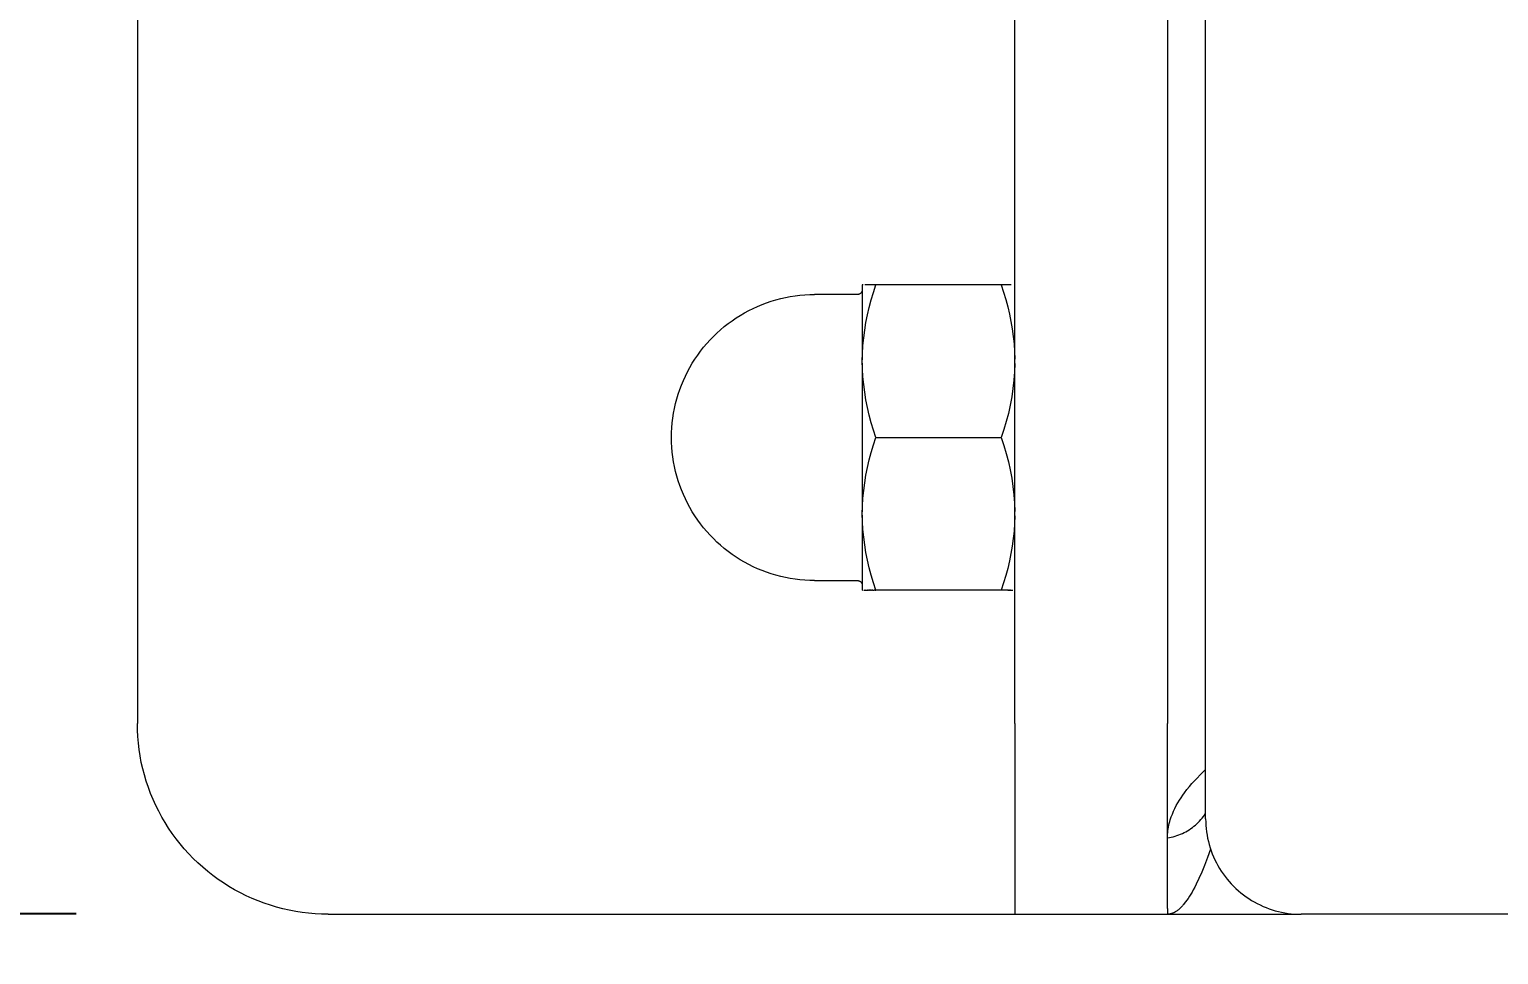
# Model space of a CAD drawing. Header units: inches. Extents: x -6 to 165, y -5 to 126.
# Drawn here: x 3.507 to 6.54, y 46.438 to 48.349 of the extents above; entities that cross this region are included whole.
import ezdxf

# ---------------------------------------------------------------- set-up
doc = ezdxf.new("R2010")
doc.units = ezdxf.units.IN
doc.header["$PDSIZE"] = -1
for name, color, linetype, lineweight in [('ZANO_O', 10, 'Continuous', 0), ('ZANO_R', 7, 'Continuous', 0), ('ZANO_W', 1, 'Continuous', 0)]:
    doc.layers.add(name, color=color, linetype=linetype, lineweight=lineweight)
doc.styles.get("Standard").update_dxf_attribs({"font": 'arial.ttf'})
doc.dimstyles.new('amerykanie', dxfattribs={"dimtxt": 50, "dimasz": 50, "dimexe": 0.5, "dimexo": 0.5, "dimgap": 1, "dimtad": 1, "dimdec": 0, "dimzin": 0, "dimlunit": 5, "dimtxsty": 'Standard', "dimcen": 0.09, "dimclrd": 1, "dimclre": 1, "dimclrt": 1, "dimazin": 0, "dimtfac": 1, "dimtdec": 0, "dimtmove": 0, "dimatfit": 3, "dimfxl": 1, "dimtzin": 0, "dimarcsym": 1})

# ---------------------------------------------------------------- blocks, each defined once
blk = doc.blocks.new('*D364')
at = {"layer": 'Defpoints', "color": 0}
for p in [(3.7301, 46.9156), (78.0851, 46.8954), (78.0851, 39.8869)]:
    blk.add_point(p, dxfattribs=at)
at = {"layer": 'ZANO_W', "color": 1, "lineweight": -2}
for p, q in [((3.7301, 46.4156), (3.7301, 39.3869)), ((78.0851, 46.3954), (78.0851, 39.3869)), ((4.7301, 39.8869), (77.0851, 39.8869))]:
    blk.add_line(p, q, dxfattribs=at)
at = {"layer": 'ZANO_W', "color": 1}
for points in [[(4.7301, 40.0535), (4.7301, 39.7202), (3.7301, 39.8869)], [(77.0851, 39.7202), (77.0851, 40.0535), (78.0851, 39.8869)]]:
    blk.add_solid(points, dxfattribs=at)
at = {"layer": 'ZANO_W', "color": 1, "insert": (40.9076, 41.2276), "char_height": 1.625, "attachment_point": 5}
blk.add_mtext('74 3/8', dxfattribs=at)
blk = doc.blocks.new('*D365')
at = {"layer": 'Defpoints', "color": 0}
for p in [(5.8568, 71.4596), (-2.0716, 46.5223), (4.1037, 46.5223)]:
    blk.add_point(p, dxfattribs=at)
at = {"layer": 'ZANO_W', "color": 1, "lineweight": -2}
for p, q in [((5.3568, 71.4596), (-2.5716, 71.4596)), ((-2.0716, 70.4596), (-2.0716, 47.5223)), ((3.6037, 46.5223), (-2.5716, 46.5223))]:
    blk.add_line(p, q, dxfattribs=at)
at = {"layer": 'ZANO_W', "color": 1}
for points in [[(-1.905, 70.4596), (-2.2383, 70.4596), (-2.0716, 71.4596)], [(-2.2383, 47.5223), (-1.905, 47.5223), (-2.0716, 46.5223)]]:
    blk.add_solid(points, dxfattribs=at)
at = {"layer": 'ZANO_W', "color": 1, "insert": (-3.4118, 58.9909), "char_height": 1.625, "attachment_point": 5, "rotation": 90}
blk.add_mtext('24 15/16', dxfattribs=at)
blk = doc.blocks.new('*D368')
at = {"layer": 'Defpoints', "color": 0}
for p in [(5.5417, 46.5217), (76.2741, 46.5217), (76.2741, 42.723)]:
    blk.add_point(p, dxfattribs=at)
at = {"layer": 'ZANO_O', "color": 1, "lineweight": -2}
for p, q in [((5.5417, 46.0217), (5.5417, 42.223)), ((76.2741, 46.0217), (76.2741, 42.223)), ((6.5417, 42.723), (75.2741, 42.723))]:
    blk.add_line(p, q, dxfattribs=at)
at = {"layer": 'ZANO_O', "color": 1}
for points in [[(6.5417, 42.8897), (6.5417, 42.5563), (5.5417, 42.723)], [(75.2741, 42.5563), (75.2741, 42.8897), (76.2741, 42.723)]]:
    blk.add_solid(points, dxfattribs=at)
at = {"layer": 'ZANO_O', "color": 1, "insert": (40.9079, 44.0638), "char_height": 1.625, "attachment_point": 5}
blk.add_mtext('70 3/4', dxfattribs=at)

msp = doc.modelspace()

# ---------------------------------------------------------------- linework, layer by layer
at = {"layer": 'ZANO_R'}
for p, q in [((5.54171, 46.91558), (5.54171, 64.24422)), ((5.85677, 64.24422), (5.85677, 46.91558)), ((5.93554, 46.71867), (5.93554, 64.0473)), ((3.73008, 63.85039), (3.73008, 46.91558)), ((5.21918, 47.802), (5.21884, 47.80192)), ((5.21951, 47.80209), (5.21918, 47.802)), ((5.21984, 47.80219), (5.21951, 47.80209)), ((5.22016, 47.8023), (5.21984, 47.80219)), ((5.22048, 47.80242), (5.22016, 47.8023)), ((5.2208, 47.80256), (5.22048, 47.80242)), ((5.22111, 47.8027), (5.2208, 47.80256)), ((5.22142, 47.80286), (5.22111, 47.8027)), ((5.22172, 47.80302), (5.22142, 47.80286)), ((5.22201, 47.8032), (5.22172, 47.80302)), ((5.2223, 47.80339), (5.22201, 47.8032)), ((5.22258, 47.80359), (5.2223, 47.80339)), ((5.22286, 47.80379), (5.22258, 47.80359)), ((5.22312, 47.80401), (5.22286, 47.80379)), ((5.22338, 47.80423), (5.22312, 47.80401)), ((5.22363, 47.80447), (5.22338, 47.80423)), ((5.22388, 47.80471), (5.22363, 47.80447)), ((5.22411, 47.80496), (5.22388, 47.80471)), ((5.22434, 47.80522), (5.22411, 47.80496)), ((5.22455, 47.80549), (5.22434, 47.80522)), ((5.22476, 47.80576), (5.22455, 47.80549)), ((5.22496, 47.80605), (5.22476, 47.80576)), ((5.22514, 47.80633), (5.22496, 47.80605)), ((5.22532, 47.80663), (5.22514, 47.80633)), ((5.22549, 47.80693), (5.22532, 47.80663)), ((5.22564, 47.80724), (5.22549, 47.80693)), ((5.22579, 47.80755), (5.22564, 47.80724)), ((5.22592, 47.80786), (5.22579, 47.80755)), ((5.22605, 47.80818), (5.22592, 47.80786)), ((5.22616, 47.80851), (5.22605, 47.80818)), ((5.22626, 47.80884), (5.22616, 47.80851)), ((5.22635, 47.80917), (5.22626, 47.80884)), ((5.22642, 47.8095), (5.22635, 47.80917)), ((5.22649, 47.80984), (5.22642, 47.8095)), ((5.22654, 47.81018), (5.22649, 47.80984)), ((5.22659, 47.81052), (5.22654, 47.81018)), ((5.22662, 47.81086), (5.22659, 47.81052)), ((5.22709, 47.8214), (5.22664, 47.8214)), ((5.22664, 47.8214), (5.22664, 47.66676)), ((5.22769, 47.82141), (5.22714, 47.8214)), ((5.22882, 47.82141), (5.22776, 47.82141)), ((5.23254, 47.8214), (5.23224, 47.8214)), ((5.23405, 47.8214), (5.23254, 47.8214)), ((5.2432, 47.8214), (5.23405, 47.8214)), ((5.25478, 47.8214), (5.2432, 47.8214)), ((5.24506, 47.79076), (5.24967, 47.80616)), ((5.24967, 47.80616), (5.25478, 47.8214)), ((5.51357, 47.8214), (5.25478, 47.8214)), ((5.52523, 47.8214), (5.51357, 47.8214)), ((5.51357, 47.8214), (5.51853, 47.80658)), ((5.51853, 47.80658), (5.52302, 47.79161)), ((5.52765, 47.8214), (5.52523, 47.8214)), ((5.52775, 47.8214), (5.52765, 47.8214)), ((5.52997, 47.8214), (5.52775, 47.8214)), ((5.53008, 47.8214), (5.52997, 47.8214)), ((5.53211, 47.8214), (5.53008, 47.8214)), ((5.53223, 47.8214), (5.53211, 47.8214)), ((5.53406, 47.8214), (5.53223, 47.8214)), ((5.53417, 47.8214), (5.53406, 47.8214)), ((5.5343, 47.8214), (5.53417, 47.8214)), ((5.54034, 47.82141), (5.5403, 47.82141)), ((5.54122, 47.8214), (5.54098, 47.8214)), ((5.54171, 47.8214), (5.5413, 47.8214)), ((4.99229, 47.76859), (5.00132, 47.77308)), ((5.00132, 47.77308), (5.0105, 47.77725)), ((5.0105, 47.77725), (5.01982, 47.78111)), ((5.01982, 47.78111), (5.02927, 47.78465)), ((5.02927, 47.78465), (5.03883, 47.78787)), ((5.03883, 47.78787), (5.04849, 47.79075)), ((5.04849, 47.79075), (5.05825, 47.79331)), ((5.05825, 47.79331), (5.06809, 47.79553)), ((5.06809, 47.79553), (5.07799, 47.79741)), ((5.07799, 47.79741), (5.08796, 47.79895)), ((5.08796, 47.79895), (5.09798, 47.80016)), ((5.09798, 47.80016), (5.10802, 47.80102)), ((5.10802, 47.80102), (5.1181, 47.80153)), ((5.1181, 47.80153), (5.12818, 47.80171)), ((5.21679, 47.80171), (5.12818, 47.80171)), ((5.21714, 47.80171), (5.21679, 47.80171)), ((5.21748, 47.80173), (5.21714, 47.80171)), ((5.21782, 47.80176), (5.21748, 47.80173)), ((5.21816, 47.8018), (5.21782, 47.80176)), ((5.2185, 47.80186), (5.21816, 47.8018)), ((5.21884, 47.80192), (5.2185, 47.80186)), ((5.23736, 47.75955), (5.24096, 47.77522)), ((5.24096, 47.77522), (5.24506, 47.79076)), ((5.52302, 47.79161), (5.52704, 47.77651)), ((5.52704, 47.77651), (5.53059, 47.76129)), ((4.94177, 47.73546), (4.94971, 47.74169)), ((4.94971, 47.74169), (4.95784, 47.74764)), ((4.95784, 47.74764), (4.96618, 47.75332)), ((4.96618, 47.75332), (4.97471, 47.7587)), ((4.97471, 47.7587), (4.98342, 47.7638)), ((4.98342, 47.7638), (4.99229, 47.76859)), ((5.23171, 47.72791), (5.23428, 47.74378)), ((5.23428, 47.74378), (5.23736, 47.75955)), ((5.53059, 47.76129), (5.53365, 47.74597)), ((5.53365, 47.74597), (5.53623, 47.73056)), ((4.91231, 47.70794), (4.91932, 47.71519)), ((4.91932, 47.71519), (4.92657, 47.7222)), ((4.92657, 47.7222), (4.93406, 47.72896)), ((4.93406, 47.72896), (4.94177, 47.73546)), ((5.22813, 47.69597), (5.22966, 47.71197)), ((5.22966, 47.71197), (5.23171, 47.72791)), ((5.53623, 47.73056), (5.53833, 47.71507)), ((5.53833, 47.71507), (5.53994, 47.69953)), ((4.88687, 47.67667), (4.89283, 47.68481)), ((4.89283, 47.68481), (4.89906, 47.69274)), ((4.89906, 47.69274), (4.90555, 47.70045)), ((4.90555, 47.70045), (4.91231, 47.70794)), ((5.22712, 47.67993), (5.22813, 47.69597)), ((5.53994, 47.69953), (5.54105, 47.68395)), ((5.54105, 47.68395), (5.54168, 47.66833)), ((4.86592, 47.64222), (4.87072, 47.6511)), ((4.87072, 47.6511), (4.87581, 47.6598)), ((4.87581, 47.6598), (4.88119, 47.66833)), ((4.88119, 47.66833), (4.88687, 47.67667)), ((5.22664, 47.66386), (5.22712, 47.67993)), ((5.22712, 47.6478), (5.22664, 47.66386)), ((5.22664, 47.66009), (5.22664, 47.35257)), ((5.54168, 47.65921), (5.54094, 47.64188)), ((4.8534, 47.61469), (4.85726, 47.62401)), ((4.85726, 47.62401), (4.86144, 47.63319)), ((4.86144, 47.63319), (4.86592, 47.64222)), ((5.22813, 47.63176), (5.22712, 47.6478)), ((5.22966, 47.61576), (5.22813, 47.63176)), ((5.53961, 47.62459), (5.53767, 47.60736)), ((5.54094, 47.64188), (5.53961, 47.62459)), ((4.84376, 47.58602), (4.84665, 47.59569)), ((4.84665, 47.59569), (4.84986, 47.60525)), ((4.84986, 47.60525), (4.8534, 47.61469)), ((5.23171, 47.59982), (5.22966, 47.61576)), ((5.23428, 47.58395), (5.23171, 47.59982)), ((5.53513, 47.59021), (5.53199, 47.57315)), ((5.53767, 47.60736), (5.53513, 47.59021)), ((4.8371, 47.55652), (4.83898, 47.56643)), ((4.83898, 47.56643), (4.84121, 47.57627)), ((4.84121, 47.57627), (4.84376, 47.58602)), ((5.23736, 47.56817), (5.23428, 47.58395)), ((5.24096, 47.55251), (5.23736, 47.56817)), ((5.53199, 47.57315), (5.52826, 47.55621)), ((4.8335, 47.52649), (4.83436, 47.53654)), ((4.83436, 47.53654), (4.83556, 47.54655)), ((4.83556, 47.54655), (4.8371, 47.55652)), ((5.24506, 47.53697), (5.24096, 47.55251)), ((5.24967, 47.52157), (5.24506, 47.53697)), ((5.52394, 47.53942), (5.51904, 47.52278)), ((5.52826, 47.55621), (5.52394, 47.53942)), ((4.83281, 47.50633), (4.83298, 47.51642)), ((4.83298, 47.49625), (4.83281, 47.50633)), ((4.83298, 47.51642), (4.8335, 47.52649)), ((5.25478, 47.50633), (5.24967, 47.52157)), ((5.24967, 47.49109), (5.25478, 47.50633)), ((5.25478, 47.50633), (5.51357, 47.50633)), ((5.51904, 47.52278), (5.51357, 47.50633)), ((5.51357, 47.50633), (5.51904, 47.48988)), ((4.8335, 47.48617), (4.83298, 47.49625)), ((4.83436, 47.47612), (4.8335, 47.48617)), ((4.83556, 47.46611), (4.83436, 47.47612)), ((5.24096, 47.46015), (5.24506, 47.47569)), ((5.24506, 47.47569), (5.24967, 47.49109)), ((5.51904, 47.48988), (5.52394, 47.47324)), ((5.52394, 47.47324), (5.52826, 47.45645)), ((4.8371, 47.45614), (4.83556, 47.46611)), ((4.83898, 47.44624), (4.8371, 47.45614)), ((4.84121, 47.4364), (4.83898, 47.44624)), ((5.23428, 47.42871), (5.23736, 47.44449)), ((5.23736, 47.44449), (5.24096, 47.46015)), ((5.52826, 47.45645), (5.53199, 47.43951)), ((5.53199, 47.43951), (5.53513, 47.42246)), ((4.84376, 47.42664), (4.84121, 47.4364)), ((4.84665, 47.41698), (4.84376, 47.42664)), ((4.84986, 47.40742), (4.84665, 47.41698)), ((5.22966, 47.39691), (5.23171, 47.41285)), ((5.23171, 47.41285), (5.23428, 47.42871)), ((5.53513, 47.42246), (5.53767, 47.4053)), ((4.8534, 47.39797), (4.84986, 47.40742)), ((4.85726, 47.38865), (4.8534, 47.39797)), ((4.86144, 47.37947), (4.85726, 47.38865)), ((4.86592, 47.37044), (4.86144, 47.37947)), ((5.22712, 47.36486), (5.22813, 47.38091)), ((5.22813, 47.38091), (5.22966, 47.39691)), ((5.53767, 47.4053), (5.53961, 47.38807)), ((5.53961, 47.38807), (5.54094, 47.37078)), ((4.87072, 47.36157), (4.86592, 47.37044)), ((4.87581, 47.35286), (4.87072, 47.36157)), ((4.88119, 47.34433), (4.87581, 47.35286)), ((5.22664, 47.3488), (5.22712, 47.36486)), ((5.22712, 47.33273), (5.22664, 47.3488)), ((5.54094, 47.37078), (5.54168, 47.35345)), ((4.88687, 47.33599), (4.88119, 47.34433)), ((4.89283, 47.32786), (4.88687, 47.33599)), ((4.89906, 47.31992), (4.89283, 47.32786)), ((4.90555, 47.31221), (4.89906, 47.31992)), ((5.22664, 47.3459), (5.22664, 47.19127)), ((5.22813, 47.31669), (5.22712, 47.33273)), ((5.22966, 47.30069), (5.22813, 47.31669)), ((5.54105, 47.32872), (5.53993, 47.31313)), ((5.54168, 47.34433), (5.54105, 47.32872)), ((4.91231, 47.30472), (4.90555, 47.31221)), ((4.91932, 47.29747), (4.91231, 47.30472)), ((4.92657, 47.29046), (4.91932, 47.29747)), ((4.93406, 47.2837), (4.92657, 47.29046)), ((5.23171, 47.28475), (5.22966, 47.30069)), ((5.53833, 47.29759), (5.53623, 47.2821)), ((5.53993, 47.31313), (5.53833, 47.29759)), ((4.94177, 47.27721), (4.93406, 47.2837)), ((4.94971, 47.27098), (4.94177, 47.27721)), ((4.95784, 47.26502), (4.94971, 47.27098)), ((4.96618, 47.25934), (4.95784, 47.26502)), ((4.97471, 47.25396), (4.96618, 47.25934)), ((5.23428, 47.26888), (5.23171, 47.28475)), ((5.23736, 47.25311), (5.23428, 47.26888)), ((5.53365, 47.26669), (5.53059, 47.25137)), ((5.53623, 47.2821), (5.53365, 47.26669)), ((4.98342, 47.24886), (4.97471, 47.25396)), ((4.99229, 47.24407), (4.98342, 47.24886)), ((5.00132, 47.23959), (4.99229, 47.24407)), ((5.0105, 47.23541), (5.00132, 47.23959)), ((5.01982, 47.23155), (5.0105, 47.23541)), ((5.02927, 47.22801), (5.01982, 47.23155)), ((5.03883, 47.2248), (5.02927, 47.22801)), ((5.24096, 47.23744), (5.23736, 47.25311)), ((5.24506, 47.2219), (5.24096, 47.23744)), ((5.52704, 47.23615), (5.52302, 47.22105)), ((5.53059, 47.25137), (5.52704, 47.23615)), ((5.04849, 47.22191), (5.03883, 47.2248)), ((5.05825, 47.21935), (5.04849, 47.22191)), ((5.06809, 47.21713), (5.05825, 47.21935)), ((5.07799, 47.21525), (5.06809, 47.21713)), ((5.08796, 47.21371), (5.07799, 47.21525)), ((5.09798, 47.21251), (5.08796, 47.21371)), ((5.10802, 47.21165), (5.09798, 47.21251)), ((5.1181, 47.21113), (5.10802, 47.21165)), ((5.12818, 47.21096), (5.1181, 47.21113)), ((5.12818, 47.21096), (5.21679, 47.21096)), ((5.21679, 47.21096), (5.21714, 47.21095)), ((5.21714, 47.21095), (5.21748, 47.21093)), ((5.21748, 47.21093), (5.21782, 47.2109)), ((5.21782, 47.2109), (5.21816, 47.21086)), ((5.21816, 47.21086), (5.2185, 47.21081)), ((5.2185, 47.21081), (5.21884, 47.21074)), ((5.21884, 47.21074), (5.21918, 47.21066)), ((5.21918, 47.21066), (5.21951, 47.21058)), ((5.21951, 47.21058), (5.21984, 47.21047)), ((5.21984, 47.21047), (5.22016, 47.21036)), ((5.22016, 47.21036), (5.22048, 47.21024)), ((5.22048, 47.21024), (5.2208, 47.21011)), ((5.2208, 47.21011), (5.22111, 47.20996)), ((5.22111, 47.20996), (5.22142, 47.2098)), ((5.22142, 47.2098), (5.22172, 47.20964)), ((5.22172, 47.20964), (5.22201, 47.20946)), ((5.22201, 47.20946), (5.2223, 47.20927)), ((5.2223, 47.20927), (5.22258, 47.20908)), ((5.22258, 47.20908), (5.22286, 47.20887)), ((5.22286, 47.20887), (5.22312, 47.20865)), ((5.22312, 47.20865), (5.22338, 47.20843)), ((5.22338, 47.20843), (5.22363, 47.20819)), ((5.22363, 47.20819), (5.22388, 47.20795)), ((5.22388, 47.20795), (5.22411, 47.2077)), ((5.22411, 47.2077), (5.22434, 47.20744)), ((5.22434, 47.20744), (5.22455, 47.20717)), ((5.22455, 47.20717), (5.22476, 47.2069)), ((5.22476, 47.2069), (5.22496, 47.20662)), ((5.22496, 47.20662), (5.22514, 47.20633)), ((5.22514, 47.20633), (5.22532, 47.20603)), ((5.22532, 47.20603), (5.22549, 47.20573)), ((5.22549, 47.20573), (5.22564, 47.20543)), ((5.22564, 47.20543), (5.22579, 47.20512)), ((5.22579, 47.20512), (5.22592, 47.2048)), ((5.22592, 47.2048), (5.22605, 47.20448)), ((5.22605, 47.20448), (5.22616, 47.20415)), ((5.22616, 47.20415), (5.22626, 47.20382)), ((5.22626, 47.20382), (5.22635, 47.20349)), ((5.22635, 47.20349), (5.22642, 47.20316)), ((5.22642, 47.20316), (5.22649, 47.20282)), ((5.22649, 47.20282), (5.22654, 47.20248)), ((5.22654, 47.20248), (5.22659, 47.20214)), ((5.22659, 47.20214), (5.22662, 47.2018)), ((5.24967, 47.2065), (5.24506, 47.2219)), ((5.25478, 47.19127), (5.24967, 47.2065)), ((5.51853, 47.20608), (5.51357, 47.19127)), ((5.52302, 47.22105), (5.51853, 47.20608)), ((5.22664, 47.19127), (5.22699, 47.19126)), ((5.22714, 47.19126), (5.22737, 47.19126)), ((5.22776, 47.19126), (5.22805, 47.19126)), ((5.22862, 47.19126), (5.22882, 47.19126)), ((5.22963, 47.19126), (5.23048, 47.19126)), ((5.23101, 47.19126), (5.23224, 47.19126)), ((5.23254, 47.19127), (5.23224, 47.19127)), ((5.23254, 47.19126), (5.23405, 47.19126)), ((5.23429, 47.19127), (5.23405, 47.19127)), ((5.23429, 47.19126), (5.23588, 47.19127)), ((5.23624, 47.19127), (5.23588, 47.19127)), ((5.23624, 47.19127), (5.23773, 47.19127)), ((5.23838, 47.19127), (5.23773, 47.19127)), ((5.23838, 47.19127), (5.2396, 47.19127)), ((5.2407, 47.19127), (5.2396, 47.19127)), ((5.2407, 47.19127), (5.24148, 47.19127)), ((5.2432, 47.19127), (5.24148, 47.19127)), ((5.2432, 47.19127), (5.24337, 47.19127)), ((5.24586, 47.19127), (5.24337, 47.19127)), ((5.24586, 47.19127), (5.24715, 47.19127)), ((5.24869, 47.19127), (5.24715, 47.19127)), ((5.24869, 47.19127), (5.25096, 47.19127)), ((5.25322, 47.19127), (5.25096, 47.19127)), ((5.25322, 47.19127), (5.25478, 47.19127)), ((5.51357, 47.19127), (5.25478, 47.19127)), ((5.52687, 47.19127), (5.51357, 47.19127)), ((5.52687, 47.19127), (5.52765, 47.19127)), ((5.52874, 47.19127), (5.52765, 47.19127)), ((5.52874, 47.19127), (5.52997, 47.19127)), ((5.53061, 47.19127), (5.52997, 47.19127)), ((5.53061, 47.19127), (5.53211, 47.19127)), ((5.53247, 47.19127), (5.53211, 47.19127)), ((5.53247, 47.19127), (5.53406, 47.19126)), ((5.53417, 47.19127), (5.53406, 47.19127)), ((5.53417, 47.19126), (5.5358, 47.19126)), ((5.5361, 47.19127), (5.5358, 47.19127)), ((5.5361, 47.19126), (5.53741, 47.19126)), ((5.5403, 47.19126), (5.54061, 47.19126)), ((5.54098, 47.19126), (5.54122, 47.19126)), ((5.54143, 47.19126), (5.54171, 47.19127)), ((3.7303, 46.90214), (3.73008, 46.91558)), ((3.73099, 46.88871), (3.7303, 46.90214)), ((5.54171, 46.91558), (5.54171, 46.52175)), ((5.85677, 46.53331), (5.85677, 46.91558)), ((3.73214, 46.87531), (3.73099, 46.88871)), ((3.73374, 46.86196), (3.73214, 46.87531)), ((3.7358, 46.84867), (3.73374, 46.86196)), ((3.73831, 46.83545), (3.7358, 46.84867)), ((3.74127, 46.82234), (3.73831, 46.83545)), ((3.74468, 46.80933), (3.74127, 46.82234)), ((3.74853, 46.79644), (3.74468, 46.80933)), ((5.90722, 46.79152), (5.91634, 46.80157)), ((5.91634, 46.80157), (5.92578, 46.81132)), ((5.92578, 46.81132), (5.93554, 46.82075)), ((3.75281, 46.7837), (3.74853, 46.79644)), ((3.75753, 46.7711), (3.75281, 46.7837)), ((3.76268, 46.75868), (3.75753, 46.7711)), ((5.88832, 46.7677), (5.89211, 46.77282)), ((5.89211, 46.77282), (5.89698, 46.77919)), ((5.89698, 46.77919), (5.90202, 46.78542)), ((5.90202, 46.78542), (5.90722, 46.79152)), ((3.76825, 46.74644), (3.76268, 46.75868)), ((3.77423, 46.73439), (3.76825, 46.74644)), ((5.87205, 46.74033), (5.87493, 46.74602)), ((5.87493, 46.74602), (5.878, 46.75161)), ((5.878, 46.75161), (5.88125, 46.75709)), ((5.88125, 46.75709), (5.88469, 46.76245)), ((5.88469, 46.76245), (5.88832, 46.7677)), ((3.78062, 46.72256), (3.77423, 46.73439)), ((3.78741, 46.71095), (3.78062, 46.72256)), ((3.79459, 46.69958), (3.78741, 46.71095)), ((5.86048, 46.70929), (5.86145, 46.71301)), ((5.86145, 46.71301), (5.86252, 46.7167)), ((5.86252, 46.7167), (5.8646, 46.72272)), ((5.8646, 46.72272), (5.86689, 46.72868)), ((5.86689, 46.72868), (5.86937, 46.73455)), ((5.86937, 46.73455), (5.87205, 46.74033)), ((5.91737, 46.70857), (5.92027, 46.71134)), ((5.92027, 46.71134), (5.92308, 46.71421)), ((5.92308, 46.71421), (5.92579, 46.71718)), ((5.92579, 46.71718), (5.92839, 46.72024)), ((5.92839, 46.72024), (5.93088, 46.72338)), ((5.93088, 46.72338), (5.93327, 46.72662)), ((5.93327, 46.72662), (5.93554, 46.72993)), ((5.93554, 46.71867), (5.93565, 46.71194)), ((5.93565, 46.71194), (5.936, 46.70523)), ((3.80216, 46.68847), (3.79459, 46.69958)), ((3.8101, 46.67761), (3.80216, 46.68847)), ((5.85677, 46.67928), (5.85683, 46.68304)), ((5.85677, 46.67928), (5.86073, 46.67997)), ((5.85683, 46.68304), (5.857, 46.68679)), ((5.857, 46.68679), (5.85729, 46.69054)), ((5.85729, 46.69054), (5.85769, 46.69427)), ((5.85769, 46.69427), (5.85821, 46.69799)), ((5.85821, 46.69799), (5.85886, 46.70178)), ((5.85886, 46.70178), (5.85961, 46.70555)), ((5.85961, 46.70555), (5.86048, 46.70929)), ((5.86073, 46.67997), (5.86466, 46.6808)), ((5.86466, 46.6808), (5.86856, 46.68177)), ((5.86856, 46.68177), (5.87242, 46.68286)), ((5.87242, 46.68286), (5.87624, 46.6841)), ((5.87624, 46.6841), (5.88002, 46.68546)), ((5.88002, 46.68546), (5.88375, 46.68695)), ((5.88375, 46.68695), (5.88742, 46.68857)), ((5.88742, 46.68857), (5.89104, 46.69032)), ((5.89104, 46.69032), (5.89459, 46.69219)), ((5.89459, 46.69219), (5.89808, 46.69419)), ((5.89808, 46.69419), (5.9015, 46.6963)), ((5.9015, 46.6963), (5.90484, 46.69853)), ((5.90484, 46.69853), (5.9081, 46.70087)), ((5.9081, 46.70087), (5.91127, 46.70333)), ((5.91127, 46.70333), (5.91437, 46.7059)), ((5.91437, 46.7059), (5.91737, 46.70857)), ((5.936, 46.70523), (5.93657, 46.69853)), ((5.93657, 46.69853), (5.93737, 46.69185)), ((5.93737, 46.69185), (5.9384, 46.68521)), ((5.9384, 46.68521), (5.93966, 46.6786)), ((3.81841, 46.66704), (3.8101, 46.67761)), ((3.82707, 46.65675), (3.81841, 46.66704)), ((3.83608, 46.64677), (3.82707, 46.65675)), ((5.9458, 46.65592), (5.93955, 46.63903)), ((5.93966, 46.6786), (5.94114, 46.67204)), ((5.94114, 46.67204), (5.94284, 46.66554)), ((5.94284, 46.66554), (5.94477, 46.6591)), ((5.94477, 46.6591), (5.94691, 46.65272)), ((5.94691, 46.65272), (5.94927, 46.64643)), ((3.84543, 46.6371), (3.83608, 46.64677)), ((3.8551, 46.62776), (3.84543, 46.6371)), ((3.86508, 46.61875), (3.8551, 46.62776)), ((5.93298, 46.62225), (5.92738, 46.60876)), ((5.93955, 46.63903), (5.93298, 46.62225)), ((5.94927, 46.64643), (5.95184, 46.64021)), ((5.95184, 46.64021), (5.95462, 46.63409)), ((5.95462, 46.63409), (5.95762, 46.62807)), ((5.95762, 46.62807), (5.96081, 46.62216)), ((5.96081, 46.62216), (5.96421, 46.61635)), ((3.87537, 46.61008), (3.86508, 46.61875)), ((3.88594, 46.60177), (3.87537, 46.61008)), ((3.89679, 46.59383), (3.88594, 46.60177)), ((3.90791, 46.58627), (3.89679, 46.59383)), ((5.92146, 46.5954), (5.91589, 46.5837)), ((5.92738, 46.60876), (5.92146, 46.5954)), ((5.96421, 46.61635), (5.9678, 46.61067)), ((5.9678, 46.61067), (5.97158, 46.60511)), ((5.97158, 46.60511), (5.97555, 46.59968)), ((5.97555, 46.59968), (5.9797, 46.59439)), ((5.9797, 46.59439), (5.98404, 46.58925)), ((5.98404, 46.58925), (5.98854, 46.58426)), ((3.91928, 46.57908), (3.90791, 46.58627)), ((3.93089, 46.57229), (3.91928, 46.57908)), ((3.94272, 46.5659), (3.93089, 46.57229)), ((3.95476, 46.55992), (3.94272, 46.5659)), ((3.967, 46.55435), (3.95476, 46.55992)), ((5.90212, 46.55873), (5.89931, 46.55437)), ((5.90482, 46.56316), (5.90212, 46.55873)), ((5.90742, 46.56765), (5.90482, 46.56316)), ((5.90994, 46.57219), (5.90742, 46.56765)), ((5.91297, 46.57792), (5.90994, 46.57219)), ((5.91589, 46.5837), (5.91297, 46.57792)), ((5.98854, 46.58426), (5.99321, 46.57942)), ((5.99321, 46.57942), (5.99805, 46.57475)), ((5.99805, 46.57475), (6.00304, 46.57025)), ((6.00304, 46.57025), (6.00818, 46.56592)), ((6.00818, 46.56592), (6.01347, 46.56176)), ((6.01347, 46.56176), (6.0189, 46.55779)), ((3.97943, 46.54921), (3.967, 46.55435)), ((3.99202, 46.54449), (3.97943, 46.54921)), ((4.00477, 46.5402), (3.99202, 46.54449)), ((4.01765, 46.53635), (4.00477, 46.5402)), ((4.03066, 46.53295), (4.01765, 46.53635)), ((4.04378, 46.52999), (4.03066, 46.53295)), ((4.05699, 46.52748), (4.04378, 46.52999)), ((5.85677, 46.53331), (5.85677, 46.52175)), ((5.87554, 46.5282), (5.87425, 46.52735)), ((5.8768, 46.52909), (5.87554, 46.5282)), ((5.87804, 46.53002), (5.8768, 46.52909)), ((5.87948, 46.53118), (5.87804, 46.53002)), ((5.88089, 46.53237), (5.87948, 46.53118)), ((5.88226, 46.5336), (5.88089, 46.53237)), ((5.8836, 46.53487), (5.88226, 46.5336)), ((5.88491, 46.53618), (5.8836, 46.53487)), ((5.88619, 46.53751), (5.88491, 46.53618)), ((5.88744, 46.53887), (5.88619, 46.53751)), ((5.88867, 46.54025), (5.88744, 46.53887)), ((5.8901, 46.54193), (5.88867, 46.54025)), ((5.89151, 46.54364), (5.8901, 46.54193)), ((5.89422, 46.54714), (5.89151, 46.54364)), ((5.89681, 46.55072), (5.89422, 46.54714)), ((5.89931, 46.55437), (5.89681, 46.55072)), ((6.0189, 46.55779), (6.02446, 46.55401)), ((6.02446, 46.55401), (6.03014, 46.55042)), ((6.03014, 46.55042), (6.03594, 46.54702)), ((6.03594, 46.54702), (6.04186, 46.54383)), ((6.04186, 46.54383), (6.04788, 46.54084)), ((6.04788, 46.54084), (6.054, 46.53805)), ((6.054, 46.53805), (6.06022, 46.53548)), ((6.06022, 46.53548), (6.06651, 46.53312)), ((6.06651, 46.53312), (6.07288, 46.53098)), ((6.07288, 46.53098), (6.07933, 46.52905)), ((6.07933, 46.52905), (6.08583, 46.52735)), ((4.07028, 46.52542), (4.05699, 46.52748)), ((4.08363, 46.52381), (4.07028, 46.52542)), ((4.09703, 46.52267), (4.08363, 46.52381)), ((4.11046, 46.52198), (4.09703, 46.52267)), ((4.12391, 46.52175), (4.11046, 46.52198)), ((4.12391, 46.52175), (5.54171, 46.52175)), ((5.54171, 46.52175), (5.85677, 46.52175)), ((5.85745, 46.52176), (5.85677, 46.52175)), ((5.85677, 46.52175), (6.12808, 46.52175)), ((5.85813, 46.52178), (5.85745, 46.52176)), ((5.85881, 46.52182), (5.85813, 46.52178)), ((5.85949, 46.52188), (5.85881, 46.52182)), ((5.86017, 46.52196), (5.85949, 46.52188)), ((5.86084, 46.52205), (5.86017, 46.52196)), ((5.86151, 46.52216), (5.86084, 46.52205)), ((5.86218, 46.52229), (5.86151, 46.52216)), ((5.86285, 46.52243), (5.86218, 46.52229)), ((5.86351, 46.52258), (5.86285, 46.52243)), ((5.86417, 46.52275), (5.86351, 46.52258)), ((5.86483, 46.52294), (5.86417, 46.52275)), ((5.86548, 46.52314), (5.86483, 46.52294)), ((5.86613, 46.52335), (5.86548, 46.52314)), ((5.86677, 46.52358), (5.86613, 46.52335)), ((5.86741, 46.52382), (5.86677, 46.52358)), ((5.86812, 46.52411), (5.86741, 46.52382)), ((5.86883, 46.52441), (5.86812, 46.52411)), ((5.86953, 46.52473), (5.86883, 46.52441)), ((5.87023, 46.52507), (5.86953, 46.52473)), ((5.87092, 46.52541), (5.87023, 46.52507)), ((5.8716, 46.52577), (5.87092, 46.52541)), ((5.87227, 46.52615), (5.8716, 46.52577)), ((5.87294, 46.52654), (5.87227, 46.52615)), ((5.87425, 46.52735), (5.87294, 46.52654)), ((6.08583, 46.52735), (6.09239, 46.52587)), ((6.09239, 46.52587), (6.099, 46.52461)), ((6.099, 46.52461), (6.10564, 46.52358)), ((6.10564, 46.52358), (6.11232, 46.52278)), ((6.11232, 46.52278), (6.11902, 46.52221)), ((6.11902, 46.52221), (6.12573, 46.52186)), ((6.12573, 46.52186), (6.13245, 46.52175)), ((9.04682, 46.52175), (6.13245, 46.52175))]:
    msp.add_line(p, q, dxfattribs=at)

# ---------------------------------------------------------------- dimensions: what is measured, and where the dimension line sits
at = {"layer": 'ZANO_O'}
dim = msp.add_linear_dim(base=(76.274057, 42.722994), p1=(5.541706, 46.521749), p2=(76.274057, 46.521749), dimstyle='amerykanie', override={"dimtxt": 1.625, "dimasz": 1, "dimgap": 0.5, "dimdec": 4, "dimaunit": 1, "dimadec": 1, "dimtdec": 4, "dimtmove": 1, "dimfrac": 2}, dxfattribs=at)
dim.commit()
dim.dimension.update_dxf_attribs({"geometry": '*D368', "text_midpoint": (40.907882, 44.063759)})
at = {"layer": 'ZANO_W'}
dim = msp.add_linear_dim(base=(-2.07164, 46.52232), p1=(5.85677, 71.45956), p2=(4.10375, 46.52232), angle=90, dimstyle='amerykanie', override={"dimtxt": 1.625, "dimasz": 1, "dimgap": 0.5, "dimdec": 4, "dimaunit": 1, "dimadec": 1, "dimtdec": 4, "dimtmove": 1, "dimfrac": 2}, dxfattribs=at)
dim.commit()
dim.dimension.update_dxf_attribs({"geometry": '*D365', "text_midpoint": (-3.41185, 58.99094)})
dim = msp.add_linear_dim(base=(78.08511, 39.88687), p1=(3.73008, 46.91558), p2=(78.08511, 46.89542), dimstyle='amerykanie', override={"dimtxt": 1.625, "dimasz": 1, "dimgap": 0.5, "dimdec": 4, "dimaunit": 1, "dimadec": 1, "dimtdec": 4, "dimtmove": 1, "dimfrac": 2}, dxfattribs=at)
dim.commit()
dim.dimension.update_dxf_attribs({"geometry": '*D364', "text_midpoint": (40.90759, 41.22764)})

doc.saveas('drawing.dxf')
